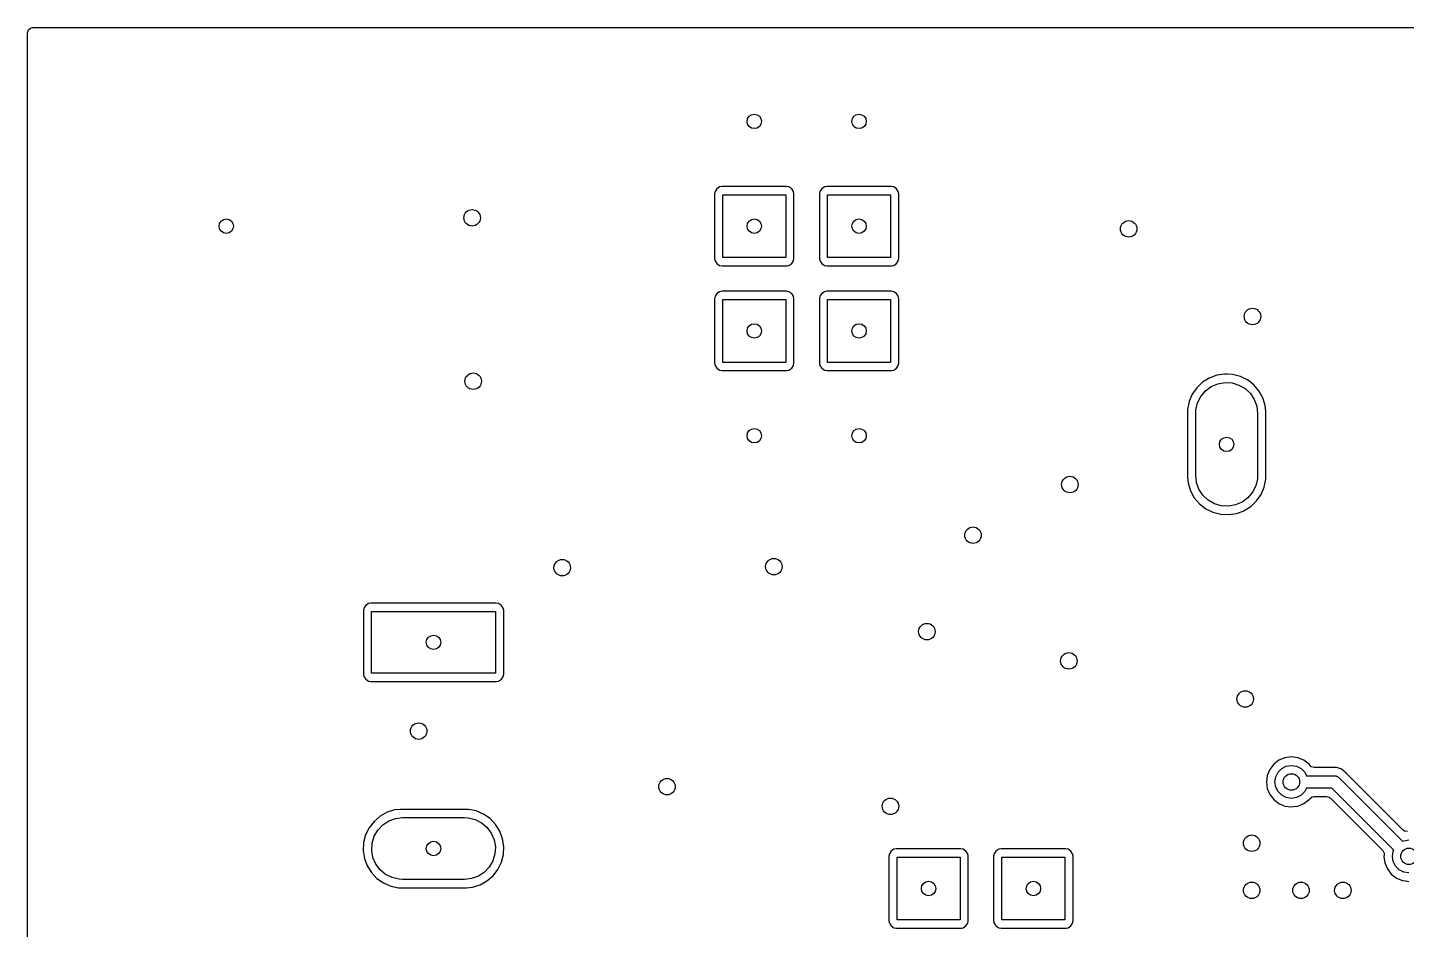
# Model space of a CAD drawing. Extents: x 0.1 to 2.08, y 0.21 to 1.79.
# Drawn here: x 0.102 to 1.418, y 0.929 to 1.79 of the extents above; entities that cross this region are included whole.
import ezdxf

# ---------------------------------------------------------------- set-up
doc = ezdxf.new("R2010")
doc.units = 0
doc.header["$MEASUREMENT"] = 0
doc.layers.add('BLACK', color=7, linetype='CONTINUOUS')

msp = doc.modelspace()

# ---------------------------------------------------------------- linework, layer by layer
at = {"layer": 'BLACK', "linetype": 'CONTINUOUS'}
for p, q in [((0.101752, 1.7847), (0.102527, 1.78734)), ((0.101752, 1.56922), (0.101752, 1.7847)), ((0.102527, 1.78734), (0.104606, 1.78915)), ((0.104606, 1.78915), (0.106634, 1.78959)), ((0.106634, 1.78959), (2.07604, 1.78959)), ((0.75784, 1.63308), (0.757382, 1.63078)), ((0.759585, 1.63569), (0.75784, 1.63308)), ((0.75784, 1.63308), (0.75784, 1.63308)), ((0.762196, 1.63744), (0.759585, 1.63569)), ((0.764498, 1.63789), (0.762196, 1.63744)), ((0.762196, 1.63744), (0.762196, 1.63744)), ((0.826053, 1.63789), (0.764498, 1.63789)), ((0.764498, 1.63789), (0.764498, 1.63789)), ((0.828355, 1.63744), (0.826053, 1.63789)), ((0.826053, 1.63789), (0.826053, 1.63789)), ((0.828356, 1.63744), (0.828355, 1.63744)), ((0.830967, 1.63569), (0.828356, 1.63744)), ((0.832711, 1.63308), (0.830967, 1.63569)), ((0.833169, 1.63078), (0.832711, 1.63308)), ((0.832711, 1.63308), (0.832711, 1.63308)), ((0.85784, 1.63308), (0.857382, 1.63078)), ((0.859585, 1.63569), (0.85784, 1.63308)), ((0.85784, 1.63308), (0.85784, 1.63308)), ((0.862196, 1.63744), (0.859585, 1.63569)), ((0.864498, 1.63789), (0.862196, 1.63744)), ((0.862196, 1.63744), (0.862196, 1.63744)), ((0.926053, 1.63789), (0.864498, 1.63789)), ((0.864498, 1.63789), (0.864498, 1.63789)), ((0.928355, 1.63744), (0.926053, 1.63789)), ((0.926053, 1.63789), (0.926053, 1.63789)), ((0.928356, 1.63744), (0.928355, 1.63744)), ((0.930967, 1.63569), (0.928356, 1.63744)), ((0.932711, 1.63308), (0.930967, 1.63569)), ((0.933169, 1.63078), (0.932711, 1.63308)), ((0.932711, 1.63308), (0.932711, 1.63308)), ((0.757382, 1.63078), (0.757382, 1.56922)), ((0.765276, 1.57), (0.765276, 1.63)), ((0.765276, 1.63), (0.825276, 1.63)), ((0.825276, 1.63), (0.825276, 1.57)), ((0.833169, 1.56922), (0.833169, 1.63078)), ((0.833169, 1.63078), (0.833169, 1.63078)), ((0.857382, 1.63078), (0.857382, 1.56922)), ((0.865276, 1.57), (0.865276, 1.63)), ((0.865276, 1.63), (0.925276, 1.63)), ((0.925276, 1.63), (0.925276, 1.57)), ((0.933169, 1.56922), (0.933169, 1.63078)), ((0.933169, 1.63078), (0.933169, 1.63078)), ((0.101752, 1.46922), (0.101752, 1.56922)), ((0.757382, 1.56922), (0.75784, 1.56692)), ((0.75784, 1.56692), (0.75784, 1.56692)), ((0.75784, 1.56692), (0.759585, 1.56431)), ((0.825276, 1.57), (0.765276, 1.57)), ((0.830967, 1.56431), (0.832711, 1.56692)), ((0.832711, 1.56692), (0.833169, 1.56922)), ((0.832711, 1.56692), (0.832711, 1.56692)), ((0.832711, 1.56692), (0.832711, 1.56692)), ((0.833169, 1.56922), (0.833169, 1.56922)), ((0.857382, 1.56922), (0.85784, 1.56692)), ((0.85784, 1.56692), (0.85784, 1.56692)), ((0.85784, 1.56692), (0.859585, 1.56431)), ((0.925276, 1.57), (0.865276, 1.57)), ((0.930967, 1.56431), (0.932711, 1.56692)), ((0.932711, 1.56692), (0.933169, 1.56922)), ((0.932711, 1.56692), (0.932711, 1.56692)), ((0.932711, 1.56692), (0.932711, 1.56692)), ((0.933169, 1.56922), (0.933169, 1.56922)), ((0.759585, 1.56431), (0.762196, 1.56256)), ((0.762196, 1.56256), (0.762196, 1.56256)), ((0.762196, 1.56256), (0.764498, 1.56211)), ((0.764498, 1.56211), (0.764498, 1.56211)), ((0.764498, 1.56211), (0.764498, 1.56211)), ((0.764498, 1.56211), (0.826053, 1.56211)), ((0.826053, 1.56211), (0.826637, 1.56222)), ((0.826053, 1.56211), (0.826053, 1.56211)), ((0.826637, 1.56222), (0.828355, 1.56256)), ((0.828355, 1.56256), (0.828355, 1.56256)), ((0.828355, 1.56256), (0.828356, 1.56256)), ((0.828356, 1.56256), (0.830967, 1.56431)), ((0.859585, 1.56431), (0.862196, 1.56256)), ((0.862196, 1.56256), (0.862196, 1.56256)), ((0.862196, 1.56256), (0.864498, 1.56211)), ((0.864498, 1.56211), (0.864498, 1.56211)), ((0.864498, 1.56211), (0.864498, 1.56211)), ((0.864498, 1.56211), (0.926053, 1.56211)), ((0.926053, 1.56211), (0.926637, 1.56222)), ((0.926053, 1.56211), (0.926053, 1.56211)), ((0.926637, 1.56222), (0.928355, 1.56256)), ((0.928355, 1.56256), (0.928355, 1.56256)), ((0.928355, 1.56256), (0.928356, 1.56256)), ((0.928356, 1.56256), (0.930967, 1.56431)), ((0.75784, 1.53308), (0.757382, 1.53078)), ((0.757382, 1.53078), (0.757382, 1.46922)), ((0.759585, 1.53569), (0.75784, 1.53308)), ((0.75784, 1.53308), (0.75784, 1.53308)), ((0.762196, 1.53744), (0.759585, 1.53569)), ((0.764498, 1.53789), (0.762196, 1.53744)), ((0.762196, 1.53744), (0.762196, 1.53744)), ((0.826053, 1.53789), (0.764498, 1.53789)), ((0.764498, 1.53789), (0.764498, 1.53789)), ((0.765276, 1.47), (0.765276, 1.53)), ((0.765276, 1.53), (0.825276, 1.53)), ((0.825276, 1.53), (0.825276, 1.47)), ((0.828355, 1.53744), (0.826053, 1.53789)), ((0.826053, 1.53789), (0.826053, 1.53789)), ((0.828356, 1.53744), (0.828355, 1.53744)), ((0.830967, 1.53569), (0.828356, 1.53744)), ((0.832711, 1.53308), (0.830967, 1.53569)), ((0.833169, 1.53078), (0.832711, 1.53308)), ((0.832711, 1.53308), (0.832711, 1.53308)), ((0.833169, 1.46922), (0.833169, 1.53078)), ((0.833169, 1.53078), (0.833169, 1.53078)), ((0.85784, 1.53308), (0.857382, 1.53078)), ((0.857382, 1.53078), (0.857382, 1.46922)), ((0.859585, 1.53569), (0.85784, 1.53308)), ((0.85784, 1.53308), (0.85784, 1.53308)), ((0.862196, 1.53744), (0.859585, 1.53569)), ((0.864498, 1.53789), (0.862196, 1.53744)), ((0.862196, 1.53744), (0.862196, 1.53744)), ((0.926053, 1.53789), (0.864498, 1.53789)), ((0.864498, 1.53789), (0.864498, 1.53789)), ((0.865276, 1.47), (0.865276, 1.53)), ((0.865276, 1.53), (0.925276, 1.53)), ((0.925276, 1.53), (0.925276, 1.47)), ((0.928355, 1.53744), (0.926053, 1.53789)), ((0.926053, 1.53789), (0.926053, 1.53789)), ((0.928356, 1.53744), (0.928355, 1.53744)), ((0.930967, 1.53569), (0.928356, 1.53744)), ((0.932711, 1.53308), (0.930967, 1.53569)), ((0.933169, 1.53078), (0.932711, 1.53308)), ((0.932711, 1.53308), (0.932711, 1.53308)), ((0.933169, 1.46922), (0.933169, 1.53078)), ((0.933169, 1.53078), (0.933169, 1.53078)), ((0.101752, 1.36031), (0.101752, 1.46922)), ((0.757382, 1.46922), (0.75784, 1.46692)), ((0.75784, 1.46692), (0.75784, 1.46692)), ((0.75784, 1.46692), (0.759585, 1.46431)), ((0.759585, 1.46431), (0.762196, 1.46256)), ((0.762196, 1.46256), (0.762196, 1.46256)), ((0.762196, 1.46256), (0.764498, 1.46211)), ((0.764498, 1.46211), (0.764498, 1.46211)), ((0.764498, 1.46211), (0.764498, 1.46211)), ((0.764498, 1.46211), (0.826053, 1.46211)), ((0.825276, 1.47), (0.765276, 1.47)), ((0.826053, 1.46211), (0.826637, 1.46222)), ((0.826053, 1.46211), (0.826053, 1.46211)), ((0.826637, 1.46222), (0.828355, 1.46256)), ((0.828355, 1.46256), (0.828355, 1.46256)), ((0.828355, 1.46256), (0.828356, 1.46256)), ((0.828356, 1.46256), (0.830967, 1.46431)), ((0.830967, 1.46431), (0.832711, 1.46692)), ((0.832711, 1.46692), (0.833169, 1.46922)), ((0.832711, 1.46692), (0.832711, 1.46692)), ((0.832711, 1.46692), (0.832711, 1.46692)), ((0.833169, 1.46922), (0.833169, 1.46922)), ((0.857382, 1.46922), (0.85784, 1.46692)), ((0.85784, 1.46692), (0.85784, 1.46692)), ((0.85784, 1.46692), (0.859585, 1.46431)), ((0.859585, 1.46431), (0.862196, 1.46256)), ((0.862196, 1.46256), (0.862196, 1.46256)), ((0.862196, 1.46256), (0.864498, 1.46211)), ((0.864498, 1.46211), (0.864498, 1.46211)), ((0.864498, 1.46211), (0.864498, 1.46211)), ((0.864498, 1.46211), (0.926053, 1.46211)), ((0.925276, 1.47), (0.865276, 1.47)), ((0.926053, 1.46211), (0.926637, 1.46222)), ((0.926053, 1.46211), (0.926053, 1.46211)), ((0.926637, 1.46222), (0.928355, 1.46256)), ((0.928355, 1.46256), (0.928355, 1.46256)), ((0.928355, 1.46256), (0.928356, 1.46256)), ((0.928356, 1.46256), (0.930967, 1.46431)), ((0.930967, 1.46431), (0.932711, 1.46692)), ((0.932711, 1.46692), (0.933169, 1.46922)), ((0.932711, 1.46692), (0.932711, 1.46692)), ((0.932711, 1.46692), (0.932711, 1.46692)), ((0.933169, 1.46922), (0.933169, 1.46922)), ((1.22304, 1.451), (1.21752, 1.44576)), ((1.2295, 1.45503), (1.22304, 1.451)), ((1.23663, 1.45767), (1.2295, 1.45503)), ((1.2295, 1.45503), (1.2295, 1.45503)), ((1.2313, 1.44683), (1.23759, 1.44955)), ((1.23664, 1.45767), (1.23663, 1.45767)), ((1.24416, 1.45883), (1.23664, 1.45767)), ((1.23759, 1.44955), (1.24435, 1.45074)), ((1.24669, 1.4587), (1.24416, 1.45883)), ((1.24416, 1.45883), (1.24416, 1.45883)), ((1.24416, 1.45883), (1.24416, 1.45883)), ((1.24435, 1.45074), (1.25119, 1.45034)), ((1.25176, 1.45844), (1.24669, 1.4587)), ((1.25119, 1.45034), (1.25776, 1.44837)), ((1.25913, 1.45653), (1.25176, 1.45844)), ((1.25176, 1.45844), (1.25176, 1.45844)), ((1.25776, 1.44837), (1.2637, 1.44494)), ((1.26568, 1.45332), (1.25913, 1.45653)), ((1.25913, 1.45653), (1.25913, 1.45653)), ((1.25913, 1.45653), (1.25913, 1.45653)), ((1.25913, 1.45653), (1.25913, 1.45653)), ((1.26596, 1.45318), (1.26568, 1.45332)), ((1.27198, 1.44852), (1.26596, 1.45318)), ((1.26596, 1.45318), (1.26596, 1.45318)), ((1.27694, 1.44275), (1.27198, 1.44852)), ((1.27198, 1.44852), (1.27198, 1.44852)), ((1.21318, 1.43951), (1.21017, 1.43252)), ((1.21752, 1.44576), (1.21318, 1.43951)), ((1.21832, 1.43136), (1.22139, 1.43749)), ((1.22139, 1.43749), (1.2258, 1.44274)), ((1.2258, 1.44274), (1.2313, 1.44683)), ((1.2637, 1.44494), (1.26868, 1.44024)), ((1.26868, 1.44024), (1.27245, 1.43451)), ((1.27245, 1.43451), (1.27479, 1.42807)), ((1.28063, 1.43609), (1.27694, 1.44275)), ((1.27694, 1.44275), (1.27694, 1.44275)), ((1.27694, 1.44275), (1.27694, 1.44275)), ((1.28291, 1.42883), (1.28063, 1.43609)), ((1.28063, 1.43609), (1.28063, 1.43609)), ((1.28063, 1.43609), (1.28063, 1.43609)), ((1.21017, 1.43252), (1.20864, 1.42507)), ((1.20864, 1.42507), (1.20864, 1.36031)), ((1.21654, 1.42126), (1.21674, 1.42469)), ((1.21654, 1.3622), (1.21654, 1.42126)), ((1.21674, 1.42469), (1.21832, 1.43136)), ((1.27479, 1.42807), (1.27559, 1.42126)), ((1.27559, 1.42126), (1.27559, 1.3622)), ((1.28348, 1.42316), (1.28291, 1.42883)), ((1.28291, 1.42883), (1.28291, 1.42883)), ((1.28348, 1.3584), (1.28348, 1.42316)), ((0.101752, 1.17245), (0.101752, 1.36031)), ((1.20864, 1.36031), (1.20922, 1.35463)), ((1.21733, 1.3554), (1.21654, 1.3622)), ((1.21968, 1.34895), (1.21733, 1.3554)), ((1.27539, 1.35878), (1.27381, 1.35211)), ((1.27559, 1.3622), (1.27539, 1.35878)), ((1.28195, 1.35094), (1.28348, 1.3584)), ((1.20922, 1.35463), (1.2115, 1.34737)), ((1.2115, 1.34737), (1.2115, 1.34737)), ((1.2115, 1.34737), (1.21519, 1.34072)), ((1.22344, 1.34322), (1.21968, 1.34895)), ((1.22843, 1.33852), (1.22344, 1.34322)), ((1.27073, 1.34598), (1.26633, 1.34073)), ((1.27381, 1.35211), (1.27073, 1.34598)), ((1.2746, 1.3377), (1.27895, 1.34395)), ((1.27895, 1.34395), (1.28195, 1.35094)), ((1.21519, 1.34072), (1.21519, 1.34072)), ((1.21519, 1.34072), (1.22015, 1.33494)), ((1.22015, 1.33494), (1.22015, 1.33494)), ((1.22015, 1.33494), (1.22617, 1.33028)), ((1.22617, 1.33028), (1.22617, 1.33028)), ((1.22617, 1.33028), (1.233, 1.32693)), ((1.23437, 1.33509), (1.22843, 1.33852)), ((1.24094, 1.33313), (1.23437, 1.33509)), ((1.24778, 1.33273), (1.24094, 1.33313)), ((1.25453, 1.33392), (1.24778, 1.33273)), ((1.26083, 1.33663), (1.25453, 1.33392)), ((1.26633, 1.34073), (1.26083, 1.33663)), ((1.26264, 1.32844), (1.26909, 1.33246)), ((1.26909, 1.33246), (1.2746, 1.3377)), ((1.233, 1.32693), (1.233, 1.32693)), ((1.233, 1.32693), (1.233, 1.32693)), ((1.233, 1.32693), (1.24037, 1.32502)), ((1.24037, 1.32502), (1.24037, 1.32502)), ((1.24037, 1.32502), (1.24037, 1.32502)), ((1.24037, 1.32502), (1.24797, 1.32464)), ((1.24797, 1.32464), (1.25549, 1.32579)), ((1.25549, 1.32579), (1.26263, 1.32843)), ((1.26263, 1.32843), (1.26264, 1.32844)), ((0.424427, 1.23797), (0.422682, 1.23536)), ((0.427038, 1.23972), (0.424427, 1.23797)), ((0.42934, 1.24018), (0.427038, 1.23972)), ((0.427038, 1.23972), (0.427038, 1.23972)), ((0.429341, 1.24018), (0.42934, 1.24018)), ((0.549006, 1.24018), (0.429341, 1.24018)), ((0.551308, 1.23972), (0.549006, 1.24018)), ((0.549006, 1.24018), (0.549006, 1.24018)), ((0.553919, 1.23797), (0.551308, 1.23972)), ((0.551308, 1.23972), (0.551308, 1.23972)), ((0.555664, 1.23536), (0.553919, 1.23797)), ((0.422682, 1.23536), (0.422224, 1.23306)), ((0.422224, 1.23306), (0.422224, 1.17245)), ((0.422682, 1.23536), (0.422682, 1.23536)), ((0.430118, 1.17323), (0.430118, 1.23228)), ((0.430118, 1.23228), (0.548228, 1.23228)), ((0.548228, 1.23228), (0.548228, 1.17323)), ((0.556122, 1.23306), (0.555664, 1.23536)), ((0.555664, 1.23536), (0.555664, 1.23536)), ((0.556122, 1.17245), (0.556122, 1.23306)), ((0.556122, 1.23306), (0.556122, 1.23306)), ((0.101752, 1.06949), (0.101752, 1.17245)), ((0.422224, 1.17245), (0.422682, 1.17015)), ((0.548228, 1.17323), (0.430118, 1.17323)), ((0.555664, 1.17015), (0.556122, 1.17245)), ((0.556122, 1.17245), (0.556122, 1.17245)), ((0.422682, 1.17015), (0.422682, 1.17015)), ((0.422682, 1.17015), (0.424427, 1.16754)), ((0.424427, 1.16754), (0.427038, 1.16579)), ((0.427038, 1.16579), (0.427038, 1.16579)), ((0.427038, 1.16579), (0.42934, 1.16533)), ((0.42934, 1.16533), (0.429341, 1.16533)), ((0.429341, 1.16533), (0.429341, 1.16533)), ((0.429341, 1.16533), (0.549006, 1.16533)), ((0.549006, 1.16533), (0.549589, 1.16545)), ((0.549006, 1.16533), (0.549006, 1.16533)), ((0.549589, 1.16545), (0.551308, 1.16579)), ((0.551308, 1.16579), (0.553919, 1.16754)), ((0.551308, 1.16579), (0.551308, 1.16579)), ((0.551308, 1.16579), (0.551308, 1.16579)), ((0.553919, 1.16754), (0.555664, 1.17015)), ((0.555664, 1.17015), (0.555664, 1.17015)), ((0.555664, 1.17015), (0.555664, 1.17015)), ((1.3017, 1.09252), (1.29595, 1.09014)), ((1.30787, 1.09333), (1.3017, 1.09252)), ((1.3017, 1.09252), (1.3017, 1.09252)), ((1.31405, 1.09252), (1.30787, 1.09333)), ((1.30787, 1.09333), (1.30787, 1.09333)), ((1.3198, 1.09014), (1.31405, 1.09252)), ((1.31405, 1.09252), (1.31405, 1.09252)), ((1.28722, 1.08141), (1.28484, 1.07566)), ((1.29101, 1.08635), (1.28722, 1.08141)), ((1.29595, 1.09014), (1.29101, 1.08635)), ((1.29513, 1.07874), (1.29862, 1.08223)), ((1.29862, 1.08223), (1.30301, 1.08447)), ((1.30301, 1.08447), (1.30787, 1.08524)), ((1.30787, 1.08524), (1.31274, 1.08447)), ((1.31274, 1.08447), (1.31713, 1.08223)), ((1.31713, 1.08223), (1.32061, 1.07874)), ((1.32474, 1.08635), (1.3198, 1.09014)), ((1.32562, 1.0852), (1.32474, 1.08635)), ((1.32685, 1.08406), (1.32562, 1.0852)), ((1.32949, 1.08329), (1.32685, 1.08406)), ((1.34873, 1.08329), (1.32949, 1.08329)), ((1.34881, 1.08329), (1.34873, 1.08329)), ((1.35075, 1.08337), (1.34881, 1.08329)), ((1.35103, 1.08333), (1.35075, 1.08337)), ((1.35132, 1.08329), (1.35103, 1.08333)), ((1.35323, 1.08263), (1.35132, 1.08329)), ((1.35516, 1.08206), (1.35323, 1.08263)), ((1.35542, 1.08193), (1.35516, 1.08206)), ((1.35567, 1.08179), (1.35542, 1.08193)), ((1.35727, 1.08055), (1.35567, 1.08179)), ((1.35567, 1.08179), (1.35567, 1.08179)), ((1.35771, 1.08024), (1.35727, 1.08055)), ((1.35796, 1.08005), (1.35771, 1.08024)), ((1.35806, 1.07996), (1.35796, 1.08005)), ((1.35796, 1.08005), (1.35796, 1.08005)), ((1.35796, 1.08005), (1.35796, 1.08005)), ((1.35829, 1.07976), (1.35806, 1.07996)), ((1.35931, 1.07896), (1.35829, 1.07976)), ((0.101752, 1.004), (0.101752, 1.06949)), ((1.28484, 1.07566), (1.28403, 1.06949)), ((1.28403, 1.06949), (1.28403, 1.06949)), ((1.28403, 1.06949), (1.28484, 1.06332)), ((1.28484, 1.07566), (1.28484, 1.07566)), ((1.29213, 1.06949), (1.2929, 1.07435)), ((1.2929, 1.06462), (1.29213, 1.06949)), ((1.2929, 1.07435), (1.29513, 1.07874)), ((1.32061, 1.07874), (1.32232, 1.07539)), ((1.32232, 1.07539), (1.34902, 1.07539)), ((1.34902, 1.07539), (1.34977, 1.07519)), ((1.34977, 1.07519), (1.35054, 1.07519)), ((1.35054, 1.07519), (1.35122, 1.0748)), ((1.35122, 1.0748), (1.35197, 1.0746)), ((1.35197, 1.0746), (1.35252, 1.07405)), ((1.35252, 1.07405), (1.35319, 1.07366)), ((1.35319, 1.07366), (1.41405, 1.01281)), ((1.35951, 1.07866), (1.35931, 1.07896)), ((1.36014, 1.07788), (1.35951, 1.07866)), ((1.41455, 1.02347), (1.36014, 1.07788)), ((1.28484, 1.06332), (1.28484, 1.06332)), ((1.28484, 1.06332), (1.28722, 1.05757)), ((1.28722, 1.05757), (1.29101, 1.05263)), ((1.29513, 1.06023), (1.2929, 1.06462)), ((1.29862, 1.05675), (1.29513, 1.06023)), ((1.30301, 1.05451), (1.29862, 1.05675)), ((1.30787, 1.05374), (1.30301, 1.05451)), ((1.31274, 1.05451), (1.30787, 1.05374)), ((1.31713, 1.05675), (1.31274, 1.05451)), ((1.32061, 1.06023), (1.31713, 1.05675)), ((1.32232, 1.06358), (1.32061, 1.06023)), ((1.34657, 1.06358), (1.32232, 1.06358)), ((1.32474, 1.05263), (1.32562, 1.05378)), ((1.32562, 1.05378), (1.32784, 1.0554)), ((1.32784, 1.0554), (1.32949, 1.05569)), ((1.32949, 1.05569), (1.34128, 1.05569)), ((1.34128, 1.05569), (1.34392, 1.05491)), ((1.34392, 1.05491), (1.34473, 1.05426)), ((1.34473, 1.05426), (1.39503, 1.00395)), ((1.4057, 1.00446), (1.34657, 1.06358)), ((0.444812, 1.04047), (0.438158, 1.03678)), ((0.444813, 1.04047), (0.444812, 1.04047)), ((0.452074, 1.04275), (0.444813, 1.04047)), ((0.457748, 1.04333), (0.452074, 1.04275)), ((0.522506, 1.04333), (0.457748, 1.04333)), ((0.457748, 1.04333), (0.457748, 1.04333)), ((0.529961, 1.04179), (0.522506, 1.04333)), ((0.536955, 1.03879), (0.529961, 1.04179)), ((1.29101, 1.05263), (1.29595, 1.04884)), ((1.29595, 1.04884), (1.3017, 1.04645)), ((1.3017, 1.04645), (1.30479, 1.04605)), ((1.30479, 1.04605), (1.30787, 1.04564)), ((1.30787, 1.04564), (1.30993, 1.04591)), ((1.30787, 1.04564), (1.30787, 1.04564)), ((1.30787, 1.04564), (1.30787, 1.04564)), ((1.30993, 1.04591), (1.31405, 1.04645)), ((1.31405, 1.04645), (1.3198, 1.04884)), ((1.3198, 1.04884), (1.32474, 1.05263)), ((0.432383, 1.03182), (0.427725, 1.0258)), ((0.438158, 1.03678), (0.432383, 1.03182)), ((0.432383, 1.03182), (0.432383, 1.03182)), ((0.435961, 1.02354), (0.440666, 1.02852)), ((0.438158, 1.03678), (0.438158, 1.03678)), ((0.440666, 1.02852), (0.446394, 1.03229)), ((0.446394, 1.03229), (0.452836, 1.03464)), ((0.452836, 1.03464), (0.459646, 1.03543)), ((0.459646, 1.03543), (0.518701, 1.03543)), ((0.518701, 1.03543), (0.522129, 1.03523)), ((0.522129, 1.03523), (0.5288, 1.03365)), ((0.5288, 1.03365), (0.534926, 1.03058)), ((0.534926, 1.03058), (0.540178, 1.02617)), ((0.539851, 1.03678), (0.536955, 1.03879)), ((0.543202, 1.03445), (0.539851, 1.03678)), ((0.548445, 1.02893), (0.543202, 1.03445)), ((0.552471, 1.02247), (0.548445, 1.02893)), ((0.548445, 1.02893), (0.548445, 1.02893)), ((0.548445, 1.02893), (0.548445, 1.02893)), ((0.424373, 1.01897), (0.422465, 1.0116)), ((0.427725, 1.0258), (0.424373, 1.01897)), ((0.427725, 1.0258), (0.427725, 1.0258)), ((0.430567, 1.01103), (0.432533, 1.0176)), ((0.432533, 1.0176), (0.435961, 1.02354)), ((0.540178, 1.02617), (0.544272, 1.02067)), ((0.544272, 1.02067), (0.546988, 1.01437)), ((0.546988, 1.01437), (0.548178, 1.00762)), ((0.555114, 1.01533), (0.552471, 1.02247)), ((0.552471, 1.02247), (0.552471, 1.02247)), ((0.556267, 1.00781), (0.555114, 1.01533)), ((1.41405, 1.01281), (1.41521, 1.0134)), ((1.41592, 1.02251), (1.41455, 1.02347)), ((1.41521, 1.0134), (1.42008, 1.01417)), ((1.41864, 1.02208), (1.41592, 1.02251)), ((0.101752, 0.936939), (0.101752, 1.004)), ((0.422465, 1.0116), (0.42208, 1.004)), ((0.42208, 1.004), (0.423232, 0.996478)), ((0.422465, 1.0116), (0.422465, 1.0116)), ((0.430168, 1.00419), (0.430567, 1.01103)), ((0.431359, 0.997437), (0.430168, 1.00419)), ((0.54778, 1.00078), (0.545813, 0.99421)), ((0.548178, 1.00762), (0.54778, 1.00078)), ((0.553974, 0.992842), (0.555881, 1.00021)), ((0.555881, 1.00021), (0.556267, 1.00781)), ((0.924178, 1.0008), (0.92372, 0.998494)), ((0.925923, 1.00341), (0.924178, 1.0008)), ((0.924178, 1.0008), (0.924178, 1.0008)), ((0.928534, 1.00515), (0.925923, 1.00341)), ((0.930836, 1.00561), (0.928534, 1.00515)), ((0.928534, 1.00515), (0.928534, 1.00515)), ((0.930837, 1.00561), (0.930836, 1.00561)), ((0.992392, 1.00561), (0.930837, 1.00561)), ((0.994694, 1.00515), (0.992392, 1.00561)), ((0.992392, 1.00561), (0.992392, 1.00561)), ((0.997305, 1.00341), (0.994694, 1.00515)), ((0.994694, 1.00515), (0.994694, 1.00515)), ((0.99905, 1.0008), (0.997305, 1.00341)), ((0.999508, 0.998494), (0.99905, 1.0008)), ((0.99905, 1.0008), (0.99905, 1.0008)), ((1.02418, 1.0008), (1.02372, 0.998494)), ((1.02592, 1.00341), (1.02418, 1.0008)), ((1.02418, 1.0008), (1.02418, 1.0008)), ((1.02853, 1.00515), (1.02592, 1.00341)), ((1.03084, 1.00561), (1.02853, 1.00515)), ((1.02853, 1.00515), (1.02853, 1.00515)), ((1.09239, 1.00561), (1.03084, 1.00561)), ((1.03084, 1.00561), (1.03084, 1.00561)), ((1.09469, 1.00515), (1.09239, 1.00561)), ((1.09239, 1.00561), (1.09239, 1.00561)), ((1.09731, 1.00341), (1.09469, 1.00515)), ((1.09469, 1.00515), (1.09469, 1.00515)), ((1.09905, 1.0008), (1.09731, 1.00341)), ((1.09951, 0.998494), (1.09905, 1.0008)), ((1.09905, 1.0008), (1.09905, 1.0008)), ((1.39503, 1.00395), (1.39635, 1.00154)), ((1.39635, 1.00154), (1.39642, 0.999865)), ((1.40433, 0.998425), (1.4051, 1.00329)), ((1.4051, 1.00329), (1.4057, 1.00446)), ((0.423232, 0.996478), (0.423232, 0.996477)), ((0.423232, 0.996477), (0.425875, 0.989341)), ((0.425875, 0.989341), (0.425876, 0.98934)), ((0.425876, 0.98934), (0.429901, 0.982882)), ((0.434074, 0.991142), (0.431359, 0.997437)), ((0.438168, 0.985642), (0.434074, 0.991142)), ((0.542386, 0.988273), (0.537681, 0.983286)), ((0.545813, 0.99421), (0.542386, 0.988273)), ((0.550622, 0.986009), (0.553974, 0.992842)), ((0.92372, 0.998494), (0.92372, 0.936939)), ((0.931614, 0.937717), (0.931614, 0.997717)), ((0.931614, 0.997717), (0.991614, 0.997717)), ((0.991614, 0.997717), (0.991614, 0.937717)), ((0.999508, 0.936939), (0.999508, 0.998494)), ((0.999508, 0.998494), (0.999508, 0.998494)), ((1.02372, 0.998494), (1.02372, 0.936939)), ((1.03161, 0.937717), (1.03161, 0.997717)), ((1.03161, 0.997717), (1.09161, 0.997717)), ((1.09161, 0.997717), (1.09161, 0.937717)), ((1.09951, 0.936939), (1.09951, 0.998494)), ((1.09951, 0.998494), (1.09951, 0.998494)), ((1.39642, 0.999865), (1.39623, 0.998425)), ((1.39623, 0.998425), (1.39623, 0.998425)), ((1.39623, 0.998425), (1.39705, 0.992254)), ((1.39705, 0.992254), (1.39705, 0.992253)), ((1.39705, 0.992253), (1.39943, 0.986502)), ((1.4051, 0.993559), (1.40433, 0.998425)), ((1.40734, 0.989169), (1.4051, 0.993559)), ((1.41082, 0.985685), (1.40734, 0.989169)), ((0.429901, 0.982882), (0.429901, 0.982882)), ((0.429901, 0.982882), (0.429901, 0.982882)), ((0.429901, 0.982882), (0.435145, 0.977365)), ((0.435145, 0.977365), (0.441391, 0.973018)), ((0.44342, 0.981236), (0.438168, 0.985642)), ((0.449547, 0.978159), (0.44342, 0.981236)), ((0.456218, 0.976578), (0.449547, 0.978159)), ((0.459646, 0.976378), (0.456218, 0.976578)), ((0.518701, 0.976378), (0.459646, 0.976378)), ((0.52551, 0.977174), (0.518701, 0.976378)), ((0.531953, 0.979519), (0.52551, 0.977174)), ((0.537681, 0.983286), (0.531953, 0.979519)), ((0.533534, 0.97134), (0.540189, 0.975033)), ((0.540189, 0.975033), (0.545963, 0.979991)), ((0.545963, 0.979991), (0.550622, 0.986009)), ((1.39943, 0.986502), (1.40322, 0.981564)), ((1.40322, 0.981564), (1.40816, 0.977774)), ((1.40816, 0.977774), (1.41391, 0.975392)), ((1.41521, 0.983448), (1.41082, 0.985685)), ((1.41391, 0.975392), (1.41663, 0.975033)), ((1.42008, 0.982677), (1.41521, 0.983448)), ((1.41663, 0.975033), (1.42008, 0.974579)), ((0.441391, 0.973018), (0.448385, 0.970016)), ((0.448385, 0.970016), (0.45584, 0.968484)), ((0.45584, 0.968484), (0.520599, 0.968484)), ((0.520599, 0.968484), (0.526273, 0.969061)), ((0.526273, 0.969061), (0.533534, 0.971339)), ((0.533534, 0.971339), (0.533534, 0.97134)), ((0.533534, 0.97134), (0.533534, 0.97134)), ((0.101752, 0.80715), (0.101752, 0.936939)), ((0.92372, 0.936939), (0.924178, 0.934637)), ((0.924178, 0.934637), (0.924178, 0.934637)), ((0.924178, 0.934637), (0.925923, 0.932026)), ((0.991614, 0.937717), (0.931614, 0.937717)), ((0.997305, 0.932026), (0.99905, 0.934637)), ((0.99905, 0.934637), (0.999508, 0.936939)), ((0.99905, 0.934637), (0.99905, 0.934637)), ((0.99905, 0.934637), (0.99905, 0.934637)), ((0.999508, 0.936939), (0.999508, 0.936939)), ((1.02372, 0.936939), (1.02418, 0.934637)), ((1.02418, 0.934637), (1.02418, 0.934637)), ((1.02418, 0.934637), (1.02592, 0.932026)), ((1.09161, 0.937717), (1.03161, 0.937717)), ((1.09731, 0.932026), (1.09905, 0.934637)), ((1.09905, 0.934637), (1.09951, 0.936939)), ((1.09905, 0.934637), (1.09905, 0.934637)), ((1.09905, 0.934637), (1.09905, 0.934637)), ((1.09951, 0.936939), (1.09951, 0.936939)), ((0.925923, 0.932026), (0.928534, 0.930281)), ((0.928534, 0.930281), (0.928534, 0.930281)), ((0.928534, 0.930281), (0.930836, 0.929823)), ((0.930836, 0.929823), (0.930837, 0.929823)), ((0.930837, 0.929823), (0.930837, 0.929823)), ((0.930837, 0.929823), (0.992392, 0.929823)), ((0.992392, 0.929823), (0.992975, 0.929939)), ((0.992392, 0.929823), (0.992392, 0.929823)), ((0.992975, 0.929939), (0.994694, 0.930281)), ((0.994694, 0.930281), (0.997305, 0.932026)), ((0.994694, 0.930281), (0.994694, 0.930281)), ((0.994694, 0.930281), (0.994694, 0.930281)), ((1.02592, 0.932026), (1.02853, 0.930281)), ((1.02853, 0.930281), (1.02853, 0.930281)), ((1.02853, 0.930281), (1.03084, 0.929823)), ((1.03084, 0.929823), (1.03084, 0.929823)), ((1.03084, 0.929823), (1.03084, 0.929823)), ((1.03084, 0.929823), (1.09239, 0.929823)), ((1.09239, 0.929823), (1.09298, 0.929939)), ((1.09239, 0.929823), (1.09239, 0.929823)), ((1.09298, 0.929939), (1.09469, 0.930281)), ((1.09469, 0.930281), (1.09731, 0.932026)), ((1.09469, 0.930281), (1.09469, 0.930281)), ((1.09469, 0.930281), (1.09469, 0.930281))]:
    msp.add_line(p, q, dxfattribs=at)
at = {"layer": 'BLACK'}
for centre, radius in [((0.795276, 1.7), 0.00689), ((0.895276, 1.7), 0.00689), ((0.291339, 1.6), 0.00689), ((0.526, 1.608), 0.007874), ((0.795276, 1.6), 0.00689), ((0.895276, 1.6), 0.00689), ((1.15256, 1.59744), 0.007874), ((1.27067, 1.51378), 0.007874), ((0.795276, 1.5), 0.00689), ((0.895276, 1.5), 0.00689), ((0.527, 1.452), 0.007874), ((0.795276, 1.4), 0.00689), ((0.895276, 1.4), 0.00689), ((1.24606, 1.39173), 0.00689), ((1.09646, 1.35335), 0.007874), ((1.004, 1.305), 0.007874), ((0.612, 1.274), 0.007874), ((0.814, 1.275), 0.007874), ((0.96, 1.213), 0.007874), ((0.489173, 1.20276), 0.00689), ((1.09547, 1.18504), 0.007874), ((1.26378, 1.14862), 0.007874), ((0.475, 1.118), 0.007874), ((0.712, 1.065), 0.007874), ((1.30787, 1.06949), 0.007874), ((0.925197, 1.04626), 0.007874), ((1.27, 1.011), 0.007874), ((0.489173, 1.00591), 0.00689), ((1.42008, 0.998425), 0.007874), ((0.961614, 0.967717), 0.00689), ((1.06161, 0.967717), 0.00689), ((1.27, 0.966), 0.007874), ((1.317, 0.966), 0.007874), ((1.357, 0.966), 0.007874)]:
    msp.add_circle(centre, radius, dxfattribs=at)

doc.saveas('drawing.dxf')
